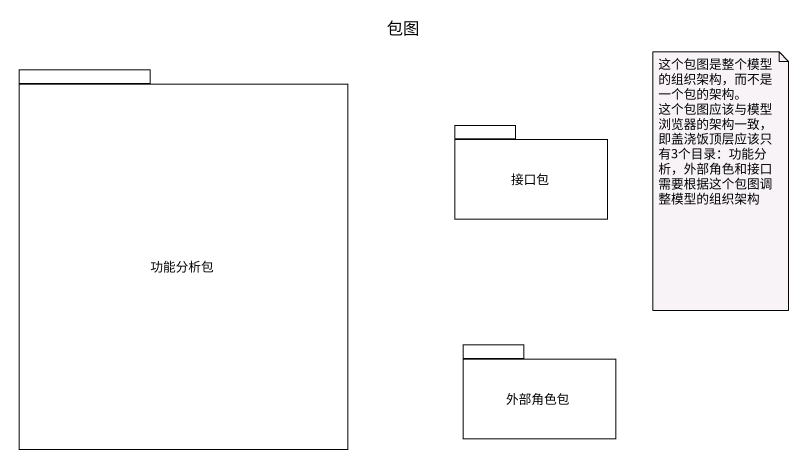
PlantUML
@startuml
title 包图
package 功能分析包 {
}
package 接口包 {
}
package 外部角色包 {
}
note as N1
  这个包图是整个模型的组织架构，而不是一个包的架构。
  这个包图应该与模型浏览器的架构一致，
  即盖浇饭顶层应该只有3个目录：功能分析，外部角色和接口
  需要根据这个包图调整模型的组织架构
end note
@enduml
